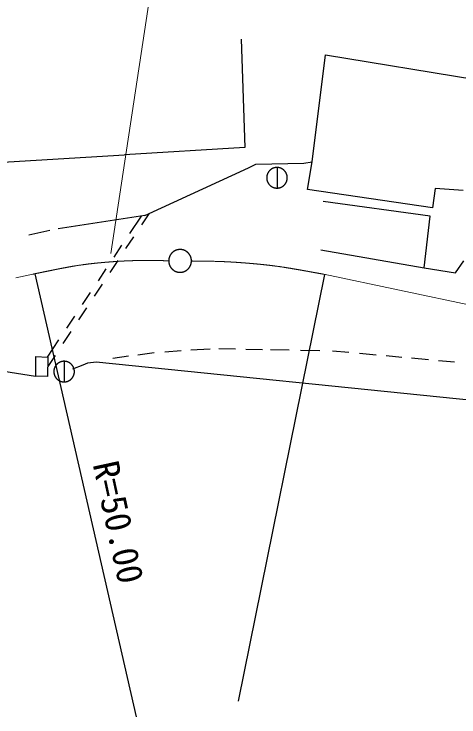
# Model space of a CAD drawing. Units: millimetres, scale not verified. Extents: x 40000 to 680000, y 20000 to 380000.
# Drawn here: x 161585 to 192887, y 259274 to 308691 of the extents above; entities that cross this region are included whole.
import ezdxf
from ezdxf.enums import TextEntityAlignment as Align

# ---------------------------------------------------------------- set-up
doc = ezdxf.new("R2010")
doc.units = ezdxf.units.MM
doc.header["$LTSCALE"] = 1000
doc.linetypes.add('CHAIN', pattern=[18.5, 12, -1.5, 3.5, -1.5])
for name, color, linetype, lineweight in [('M-BGD', 7, 'Continuous', 25), ('M-BMK', 2, 'CHAIN', 13), ('M-BMK-SRVR', 3, 'Continuous', 25), ('M-STR-HTXT', 7, 'Continuous', 13)]:
    doc.layers.add(name, color=color, linetype=linetype, lineweight=lineweight)
doc.styles.add('ＭＳ ゴシック', font='')
doc.styles.get('ＭＳ ゴシック').set_extended_font_data('MS Gothic')

msp = doc.modelspace()

# ---------------------------------------------------------------- linework, layer by layer
at = {"layer": 'M-BGD'}
for p, q in [((177572, 306931), (177826, 299311)), ((182568, 298295), (183499, 305830)), ((183499, 305830), (194252, 304052)), ((177826, 299311), (169360, 298803)), ((152426, 297787), (169360, 298803)), ((178080, 297872), (178588, 298126)), ((178588, 298126), (181975, 298210)), ((181975, 298210), (182568, 298295)), ((182229, 296348), (182568, 298295)), ((170792, 294527), (178080, 297872)), ((180086, 297905), (180086, 296457)), ((191034, 295078), (182229, 296348)), ((191204, 296432), (191034, 295078)), ((193190, 296278), (191204, 296432)), ((190865, 294485), (183330, 295501)), ((170792, 294527), (164687, 293582)), ((171058, 294650), (170542, 293869)), ((170519, 294484), (169711, 293271)), ((190442, 290844), (190865, 294485)), ((162614, 293161), (164113, 293487)), ((169990, 293035), (169438, 292201)), ((169156, 292439), (168602, 291606)), ((183160, 292114), (190442, 290844)), ((168887, 291367), (168335, 290532)), ((192643, 290506), (193236, 291352)), ((168048, 290774), (167494, 289942)), ((190442, 290844), (192643, 290506)), ((167784, 289698), (167232, 288864)), ((166939, 289109), (166385, 288277)), ((166680, 288030), (166129, 287196)), ((165831, 287445), (165277, 286612)), ((165577, 286362), (165026, 285528)), ((164722, 285780), (163915, 284567)), ((174029, 285089), (175391, 285152)), ((175991, 285172), (177177, 285150)), ((177891, 285137), (179070, 285116)), ((164474, 284694), (163958, 283913)), ((168540, 284487), (169639, 284656)), ((170299, 284742), (171454, 284905)), ((172192, 284952), (173341, 285030)), ((179632, 285106), (180949, 285082)), ((181745, 285068), (183103, 285043)), ((183996, 285015), (185135, 284913)), ((185881, 284846), (187056, 284740)), ((187766, 284677), (188867, 284578)), ((163106, 284604), (163094, 283224)), ((163106, 284604), (163972, 284564)), ((163972, 284564), (163942, 283207)), ((165108, 284279), (165108, 282831)), ((167360, 284235), (211439, 279753)), ((189541, 284517), (190745, 284409)), ((191454, 284345), (192580, 284244)), ((160385, 283648), (163094, 283224)), ((163942, 283207), (163094, 283224))]:
    msp.add_line(p, q, dxfattribs=at)
for points in [[(180810, 297181), (180810, 297193), (180810, 297206), (180809, 297219), (180808, 297231), (180807, 297244), (180806, 297257), (180805, 297269), (180803, 297282), (180801, 297294), (180799, 297307), (180797, 297319), (180794, 297332), (180791, 297344), (180788, 297356), (180785, 297369), (180782, 297381), (180778, 297393), (180774, 297405), (180770, 297417), (180766, 297429), (180762, 297441), (180757, 297453), (180752, 297464), (180747, 297476), (180742, 297488), (180736, 297499), (180731, 297510), (180725, 297522), (180719, 297533), (180712, 297544), (180706, 297555), (180699, 297566), (180693, 297576), (180686, 297587), (180678, 297597), (180671, 297608), (180663, 297618), (180656, 297628), (180648, 297638), (180640, 297647), (180631, 297657), (180623, 297667), (180614, 297676), (180606, 297685), (180597, 297694), (180588, 297703), (180578, 297712), (180569, 297720), (180560, 297729), (180550, 297737), (180540, 297745), (180530, 297753), (180520, 297760), (180510, 297768), (180500, 297775), (180489, 297782), (180478, 297789), (180468, 297796), (180457, 297803), (180446, 297809), (180435, 297815), (180424, 297821), (180413, 297827), (180401, 297833), (180390, 297838), (180378, 297843), (180367, 297848), (180355, 297853), (180343, 297858), (180331, 297862), (180319, 297866), (180307, 297870), (180295, 297874), (180283, 297878), (180271, 297881), (180258, 297884), (180246, 297887), (180234, 297890), (180221, 297892), (180209, 297895), (180196, 297897), (180184, 297898), (180171, 297900), (180158, 297901), (180146, 297903), (180133, 297904), (180120, 297904), (180108, 297905), (180095, 297905), (180082, 297905), (180070, 297905), (180057, 297905), (180044, 297904), (180032, 297903), (180019, 297902), (180007, 297901), (179994, 297899), (179981, 297898), (179969, 297896), (179956, 297893), (179944, 297891), (179932, 297889), (179919, 297886), (179907, 297883), (179895, 297879), (179882, 297876), (179870, 297872), (179858, 297868), (179846, 297864), (179834, 297860), (179822, 297856), (179811, 297851), (179799, 297846), (179787, 297841), (179776, 297836), (179764, 297830), (179753, 297824), (179742, 297818), (179731, 297812), (179720, 297806), (179709, 297799), (179698, 297793), (179687, 297786), (179677, 297779), (179667, 297772), (179656, 297764), (179646, 297757), (179636, 297749), (179626, 297741), (179616, 297733), (179607, 297724), (179597, 297716), (179588, 297707), (179579, 297698), (179570, 297690), (179561, 297680), (179553, 297671), (179544, 297662), (179536, 297652), (179528, 297643), (179520, 297633), (179512, 297623), (179504, 297613), (179497, 297602), (179489, 297592), (179482, 297581), (179475, 297571), (179469, 297560), (179462, 297549), (179456, 297538), (179449, 297527), (179444, 297516), (179438, 297505), (179432, 297493), (179427, 297482), (179422, 297470), (179417, 297459), (179412, 297447), (179407, 297435), (179403, 297423), (179399, 297411), (179395, 297399), (179391, 297387), (179388, 297375), (179384, 297363), (179381, 297350), (179378, 297338), (179376, 297326), (179373, 297313), (179371, 297301), (179369, 297288), (179367, 297276), (179366, 297263), (179365, 297250), (179363, 297238), (179363, 297225), (179362, 297212), (179361, 297200), (179361, 297187), (179361, 297174), (179361, 297162), (179362, 297149), (179363, 297136), (179363, 297124), (179365, 297111), (179366, 297098), (179367, 297086), (179369, 297073), (179371, 297061), (179373, 297048), (179376, 297036), (179378, 297023), (179381, 297011), (179384, 296999), (179388, 296987), (179391, 296974), (179395, 296962), (179399, 296950), (179403, 296938), (179407, 296926), (179412, 296914), (179417, 296903), (179422, 296891), (179427, 296879), (179432, 296868), (179438, 296857), (179444, 296845), (179449, 296834), (179456, 296823), (179462, 296812), (179469, 296801), (179475, 296791), (179482, 296780), (179489, 296769), (179497, 296759), (179504, 296749), (179512, 296739), (179520, 296729), (179528, 296719), (179536, 296709), (179544, 296700), (179553, 296690), (179561, 296681), (179570, 296672), (179579, 296663), (179588, 296654), (179597, 296645), (179607, 296637), (179616, 296629), (179626, 296621), (179636, 296613), (179646, 296605), (179656, 296597), (179667, 296590), (179677, 296583), (179687, 296576), (179698, 296569), (179709, 296562), (179720, 296555), (179731, 296549), (179742, 296543), (179753, 296537), (179764, 296531), (179776, 296526), (179787, 296521), (179799, 296515), (179811, 296511), (179822, 296506), (179834, 296501), (179846, 296497), (179858, 296493), (179870, 296489), (179882, 296485), (179895, 296482), (179907, 296479), (179919, 296476), (179932, 296473), (179944, 296470), (179956, 296468), (179969, 296466), (179981, 296464), (179994, 296462), (180007, 296461), (180019, 296459), (180032, 296458), (180044, 296457), (180057, 296457), (180070, 296456), (180082, 296456), (180095, 296456), (180108, 296457), (180120, 296457), (180133, 296458), (180146, 296459), (180158, 296460), (180171, 296461), (180184, 296463), (180196, 296465), (180209, 296467), (180221, 296469), (180234, 296472), (180246, 296474), (180258, 296477), (180271, 296480), (180283, 296484), (180295, 296487), (180307, 296491), (180319, 296495), (180331, 296499), (180343, 296504), (180355, 296508), (180367, 296513), (180378, 296518), (180390, 296523), (180401, 296529), (180413, 296534), (180424, 296540), (180435, 296546), (180446, 296552), (180457, 296559), (180468, 296565), (180478, 296572), (180489, 296579), (180500, 296586), (180510, 296594), (180520, 296601), (180530, 296609), (180540, 296617), (180550, 296625), (180560, 296633), (180569, 296641), (180578, 296650), (180588, 296658), (180597, 296667), (180606, 296676), (180614, 296686), (180623, 296695), (180631, 296704), (180640, 296714), (180648, 296724), (180656, 296734), (180663, 296744), (180671, 296754), (180678, 296764), (180686, 296775), (180693, 296785), (180699, 296796), (180706, 296807), (180712, 296818), (180719, 296829), (180725, 296840), (180731, 296851), (180736, 296862), (180742, 296874), (180747, 296885), (180752, 296897), (180757, 296909), (180762, 296920), (180766, 296932), (180770, 296944), (180774, 296956), (180778, 296968), (180782, 296980), (180785, 296993), (180788, 297005), (180791, 297017), (180794, 297030), (180797, 297042), (180799, 297055), (180801, 297067), (180803, 297080), (180805, 297092), (180806, 297105), (180807, 297117), (180808, 297130), (180809, 297143), (180810, 297155), (180810, 297168)], [(165832, 283554), (165832, 283567), (165832, 283580), (165831, 283592), (165830, 283605), (165829, 283618), (165828, 283630), (165827, 283643), (165825, 283655), (165823, 283668), (165821, 283680), (165819, 283693), (165816, 283705), (165813, 283718), (165810, 283730), (165807, 283742), (165804, 283755), (165800, 283767), (165796, 283779), (165792, 283791), (165788, 283803), (165784, 283815), (165779, 283826), (165774, 283838), (165769, 283850), (165764, 283861), (165758, 283873), (165753, 283884), (165747, 283895), (165741, 283906), (165735, 283917), (165728, 283928), (165721, 283939), (165715, 283950), (165708, 283960), (165700, 283971), (165693, 283981), (165685, 283991), (165678, 284001), (165670, 284011), (165662, 284021), (165653, 284031), (165645, 284040), (165636, 284049), (165628, 284059), (165619, 284068), (165610, 284077), (165601, 284085), (165591, 284094), (165582, 284102), (165572, 284110), (165562, 284118), (165552, 284126), (165542, 284134), (165532, 284141), (165522, 284149), (165511, 284156), (165501, 284163), (165490, 284170), (165479, 284176), (165468, 284183), (165457, 284189), (165446, 284195), (165435, 284201), (165423, 284206), (165412, 284212), (165400, 284217), (165389, 284222), (165377, 284227), (165365, 284231), (165353, 284236), (165341, 284240), (165329, 284244), (165317, 284248), (165305, 284251), (165293, 284255), (165280, 284258), (165268, 284261), (165256, 284263), (165243, 284266), (165231, 284268), (165218, 284270), (165206, 284272), (165193, 284274), (165181, 284275), (165168, 284276), (165155, 284277), (165143, 284278), (165130, 284278), (165117, 284279), (165105, 284279), (165092, 284279), (165079, 284278), (165067, 284278), (165054, 284277), (165041, 284276), (165029, 284274), (165016, 284273), (165003, 284271), (164991, 284269), (164978, 284267), (164966, 284265), (164954, 284262), (164941, 284259), (164929, 284256), (164917, 284253), (164904, 284250), (164892, 284246), (164880, 284242), (164868, 284238), (164856, 284234), (164844, 284229), (164833, 284224), (164821, 284220), (164809, 284214), (164798, 284209), (164786, 284204), (164775, 284198), (164764, 284192), (164753, 284186), (164742, 284180), (164731, 284173), (164720, 284166), (164710, 284159), (164699, 284152), (164689, 284145), (164678, 284138), (164668, 284130), (164658, 284122), (164648, 284114), (164639, 284106), (164629, 284098), (164620, 284090), (164610, 284081), (164601, 284072), (164592, 284063), (164583, 284054), (164575, 284045), (164566, 284035), (164558, 284026), (164550, 284016), (164542, 284006), (164534, 283996), (164526, 283986), (164519, 283976), (164511, 283966), (164504, 283955), (164497, 283944), (164491, 283934), (164484, 283923), (164478, 283912), (164472, 283901), (164466, 283890), (164460, 283878), (164454, 283867), (164449, 283855), (164444, 283844), (164439, 283832), (164434, 283820), (164429, 283809), (164425, 283797), (164421, 283785), (164417, 283773), (164413, 283761), (164410, 283748), (164407, 283736), (164403, 283724), (164401, 283712), (164398, 283699), (164396, 283687), (164393, 283674), (164391, 283662), (164390, 283649), (164388, 283637), (164387, 283624), (164386, 283611), (164385, 283599), (164384, 283586), (164384, 283573), (164383, 283561), (164383, 283548), (164384, 283535), (164384, 283523), (164385, 283510), (164386, 283497), (164387, 283485), (164388, 283472), (164390, 283459), (164391, 283447), (164393, 283434), (164396, 283422), (164398, 283409), (164401, 283397), (164403, 283385), (164407, 283372), (164410, 283360), (164413, 283348), (164417, 283336), (164421, 283324), (164425, 283312), (164429, 283300), (164434, 283288), (164439, 283276), (164444, 283265), (164449, 283253), (164454, 283242), (164460, 283230), (164466, 283219), (164472, 283208), (164478, 283197), (164484, 283186), (164491, 283175), (164497, 283164), (164504, 283153), (164511, 283143), (164519, 283133), (164526, 283122), (164534, 283112), (164542, 283102), (164550, 283092), (164558, 283083), (164566, 283073), (164575, 283064), (164583, 283055), (164592, 283045), (164601, 283036), (164610, 283028), (164620, 283019), (164629, 283011), (164639, 283002), (164648, 282994), (164658, 282986), (164668, 282978), (164678, 282971), (164689, 282963), (164699, 282956), (164710, 282949), (164720, 282942), (164731, 282936), (164742, 282929), (164753, 282923), (164764, 282917), (164775, 282911), (164786, 282905), (164798, 282899), (164809, 282894), (164821, 282889), (164833, 282884), (164844, 282879), (164856, 282875), (164868, 282871), (164880, 282867), (164892, 282863), (164904, 282859), (164917, 282856), (164929, 282852), (164941, 282849), (164954, 282846), (164966, 282844), (164978, 282842), (164991, 282839), (165003, 282837), (165016, 282836), (165029, 282834), (165041, 282833), (165054, 282832), (165067, 282831), (165079, 282830), (165092, 282830), (165105, 282830), (165117, 282830), (165130, 282830), (165143, 282831), (165155, 282831), (165168, 282832), (165181, 282834), (165193, 282835), (165206, 282837), (165218, 282838), (165231, 282840), (165243, 282843), (165256, 282845), (165268, 282848), (165280, 282851), (165293, 282854), (165305, 282857), (165317, 282861), (165329, 282865), (165341, 282869), (165353, 282873), (165365, 282877), (165377, 282882), (165389, 282887), (165400, 282892), (165412, 282897), (165423, 282902), (165435, 282908), (165446, 282914), (165457, 282920), (165468, 282926), (165479, 282932), (165490, 282939), (165501, 282946), (165511, 282953), (165522, 282960), (165532, 282967), (165542, 282975), (165552, 282982), (165562, 282990), (165572, 282998), (165582, 283006), (165591, 283015), (165601, 283023), (165610, 283032), (165619, 283041), (165628, 283050), (165636, 283059), (165645, 283068), (165653, 283078), (165662, 283088), (165670, 283097), (165678, 283107), (165685, 283117), (165693, 283127), (165700, 283138), (165708, 283148), (165715, 283159), (165721, 283169), (165728, 283180), (165735, 283191), (165741, 283202), (165747, 283213), (165753, 283225), (165758, 283236), (165764, 283247), (165769, 283259), (165774, 283270), (165779, 283282), (165784, 283294), (165788, 283306), (165792, 283318), (165796, 283330), (165800, 283342), (165804, 283354), (165807, 283366), (165810, 283379), (165813, 283391), (165816, 283403), (165819, 283416), (165821, 283428), (165823, 283441), (165825, 283453), (165827, 283466), (165828, 283478), (165829, 283491), (165830, 283504), (165831, 283516), (165832, 283529), (165832, 283542)]]:
    msp.add_lwpolyline(points, close=True, dxfattribs=at)
msp.add_lwpolyline([(165717, 283740), (166447, 284040), (166786, 284180), (167360, 284235)], dxfattribs=at)
at = {"layer": 'M-BMK'}
for p, q in [((76271, 271266), (162905, 290403)), ((183383, 290397), (255393, 275159))]:
    msp.add_line(p, q, dxfattribs=at)
for points in [[(162905, 290403), (165433, 290923), (166214, 291099), (168368, 291268), (169991, 291395), (171014, 291369), (172461, 291347)], [(174061, 291330), (175447, 291319), (176429, 291307), (177987, 291179), (180110, 291004), (180855, 290855), (183383, 290397)]]:
    msp.add_open_spline(points, degree=3, knots=[0, 0, 0, 0, 1, 1, 1, 2, 2, 2, 2], dxfattribs=at)
at = {"layer": 'M-BMK-SRVR'}
for p, q in [((163040, 290431), (170183, 259274)), ((177371, 260380), (183456, 290382))]:
    msp.add_line(p, q, dxfattribs=at)
msp.add_lwpolyline([(174066, 291337), (174066, 291351), (174066, 291365), (174065, 291379), (174064, 291393), (174063, 291407), (174062, 291421), (174060, 291434), (174058, 291448), (174056, 291462), (174054, 291476), (174051, 291490), (174048, 291504), (174045, 291517), (174042, 291531), (174039, 291544), (174035, 291558), (174031, 291571), (174027, 291585), (174022, 291598), (174018, 291611), (174013, 291624), (174008, 291637), (174002, 291650), (173997, 291663), (173991, 291676), (173985, 291688), (173978, 291701), (173972, 291713), (173965, 291726), (173958, 291738), (173951, 291750), (173944, 291762), (173936, 291774), (173929, 291785), (173921, 291797), (173912, 291808), (173904, 291819), (173896, 291830), (173887, 291841), (173878, 291852), (173869, 291863), (173859, 291873), (173850, 291884), (173840, 291894), (173831, 291904), (173821, 291913), (173810, 291923), (173800, 291932), (173789, 291942), (173779, 291951), (173768, 291960), (173757, 291968), (173746, 291977), (173735, 291985), (173723, 291993), (173712, 292001), (173700, 292009), (173688, 292016), (173676, 292024), (173664, 292031), (173652, 292038), (173640, 292044), (173627, 292051), (173615, 292057), (173602, 292063), (173589, 292069), (173576, 292074), (173563, 292079), (173550, 292085), (173537, 292089), (173524, 292094), (173511, 292098), (173497, 292103), (173484, 292107), (173470, 292110), (173457, 292114), (173443, 292117), (173429, 292120), (173416, 292123), (173402, 292125), (173388, 292127), (173374, 292129), (173360, 292131), (173346, 292133), (173333, 292134), (173319, 292135), (173305, 292136), (173291, 292136), (173277, 292137), (173263, 292137), (173249, 292137), (173235, 292136), (173221, 292135), (173207, 292135), (173193, 292133), (173179, 292132), (173165, 292130), (173151, 292128), (173137, 292126), (173123, 292124), (173110, 292121), (173096, 292118), (173082, 292115), (173069, 292112), (173055, 292108), (173042, 292105), (173028, 292101), (173015, 292096), (173002, 292092), (172988, 292087), (172975, 292082), (172962, 292077), (172949, 292071), (172937, 292066), (172924, 292060), (172911, 292054), (172899, 292047), (172886, 292041), (172874, 292034), (172862, 292027), (172850, 292020), (172838, 292013), (172826, 292005), (172815, 291997), (172803, 291989), (172792, 291981), (172781, 291973), (172770, 291964), (172759, 291955), (172748, 291946), (172737, 291937), (172727, 291928), (172717, 291918), (172707, 291909), (172697, 291899), (172687, 291889), (172677, 291878), (172668, 291868), (172659, 291857), (172650, 291847), (172641, 291836), (172632, 291825), (172624, 291814), (172616, 291802), (172608, 291791), (172600, 291779), (172592, 291768), (172585, 291756), (172577, 291744), (172570, 291732), (172564, 291719), (172557, 291707), (172551, 291695), (172544, 291682), (172539, 291669), (172533, 291657), (172527, 291644), (172522, 291631), (172517, 291618), (172512, 291604), (172508, 291591), (172503, 291578), (172499, 291565), (172495, 291551), (172492, 291538), (172488, 291524), (172485, 291510), (172482, 291497), (172480, 291483), (172477, 291469), (172475, 291455), (172473, 291441), (172471, 291428), (172470, 291414), (172469, 291400), (172468, 291386), (172467, 291372), (172466, 291358), (172466, 291344), (172466, 291330), (172466, 291316), (172467, 291302), (172468, 291288), (172469, 291274), (172470, 291260), (172471, 291246), (172473, 291232), (172475, 291218), (172477, 291204), (172480, 291191), (172482, 291177), (172485, 291163), (172488, 291149), (172492, 291136), (172495, 291122), (172499, 291109), (172503, 291096), (172508, 291082), (172512, 291069), (172517, 291056), (172522, 291043), (172527, 291030), (172533, 291017), (172539, 291004), (172544, 290991), (172551, 290979), (172557, 290966), (172564, 290954), (172570, 290942), (172577, 290930), (172585, 290918), (172592, 290906), (172600, 290894), (172608, 290883), (172616, 290871), (172624, 290860), (172632, 290849), (172641, 290838), (172650, 290827), (172659, 290816), (172668, 290805), (172677, 290795), (172687, 290785), (172697, 290775), (172707, 290765), (172717, 290755), (172727, 290746), (172737, 290736), (172748, 290727), (172759, 290718), (172770, 290709), (172781, 290701), (172792, 290692), (172803, 290684), (172815, 290676), (172826, 290668), (172838, 290661), (172850, 290653), (172862, 290646), (172874, 290639), (172886, 290633), (172899, 290626), (172911, 290620), (172924, 290614), (172937, 290608), (172949, 290602), (172962, 290597), (172975, 290591), (172988, 290586), (173002, 290582), (173015, 290577), (173028, 290573), (173042, 290569), (173055, 290565), (173069, 290561), (173082, 290558), (173096, 290555), (173110, 290552), (173123, 290550), (173137, 290547), (173151, 290545), (173165, 290543), (173179, 290542), (173193, 290540), (173207, 290539), (173221, 290538), (173235, 290537), (173249, 290537), (173263, 290537), (173277, 290537), (173291, 290537), (173305, 290538), (173319, 290538), (173333, 290539), (173346, 290541), (173360, 290542), (173374, 290544), (173388, 290546), (173402, 290548), (173416, 290551), (173429, 290554), (173443, 290557), (173457, 290560), (173470, 290563), (173484, 290567), (173497, 290571), (173511, 290575), (173524, 290579), (173537, 290584), (173550, 290589), (173563, 290594), (173576, 290599), (173589, 290605), (173602, 290611), (173615, 290617), (173627, 290623), (173640, 290629), (173652, 290636), (173664, 290643), (173676, 290650), (173688, 290657), (173700, 290665), (173712, 290672), (173723, 290680), (173735, 290688), (173746, 290697), (173757, 290705), (173768, 290714), (173779, 290723), (173789, 290732), (173800, 290741), (173810, 290750), (173821, 290760), (173831, 290770), (173840, 290780), (173850, 290790), (173859, 290800), (173869, 290811), (173878, 290821), (173887, 290832), (173896, 290843), (173904, 290854), (173912, 290865), (173921, 290877), (173929, 290888), (173936, 290900), (173944, 290912), (173951, 290924), (173958, 290936), (173965, 290948), (173972, 290960), (173978, 290973), (173985, 290985), (173991, 290998), (173997, 291010), (174002, 291023), (174008, 291036), (174013, 291049), (174018, 291062), (174022, 291076), (174027, 291089), (174031, 291102), (174035, 291116), (174039, 291129), (174042, 291143), (174045, 291156), (174048, 291170), (174051, 291184), (174054, 291197), (174056, 291211), (174058, 291225), (174060, 291239), (174062, 291253), (174063, 291267), (174064, 291281), (174065, 291295), (174066, 291309), (174066, 291323)], close=True, dxfattribs=at)
at = {"layer": 'M-STR-HTXT'}
msp.add_lwpolyline([(168394, 291864), (173245, 323880), (213479, 323880)], dxfattribs=at)

# ---------------------------------------------------------------- texts
at = {"layer": 'M-BMK-SRVR', "style": 'ＭＳ ゴシック'}
msp.add_text('R=50.00', height=1833, rotation=282.192, dxfattribs=at).set_placement((167498, 272663), align=Align.BOTTOM_CENTER)

doc.saveas('drawing.dxf')
